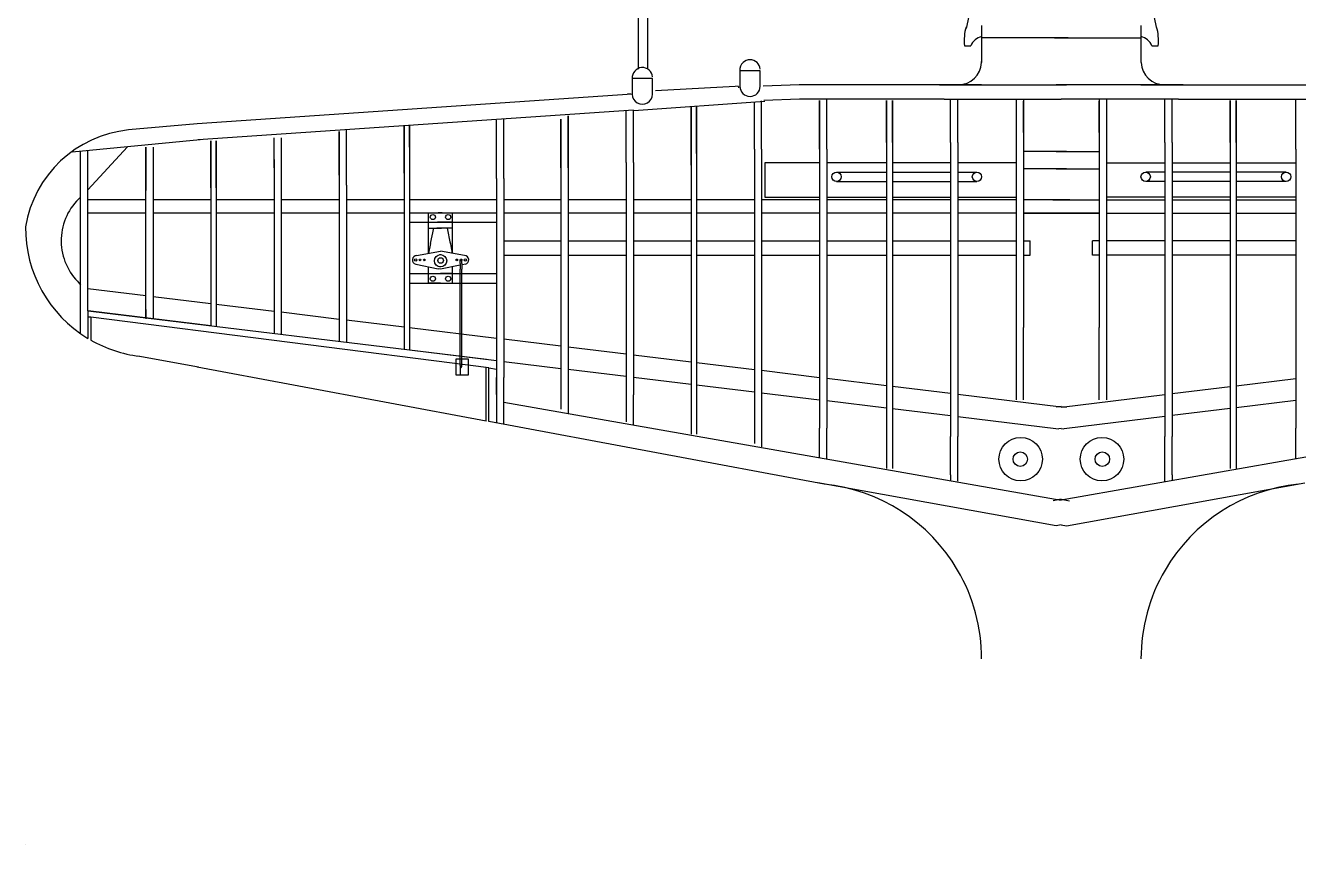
# Model space of a CAD drawing. Extents: x 0 to 123, y 0 to 85.
# Drawn here: x 0 to 44.24, y 0 to 28.46 of the extents above; entities that cross this region are included whole.
import ezdxf

# ---------------------------------------------------------------- set-up
doc = ezdxf.new("R2010")
doc.units = 0
doc.layers.add('LAYER1', color=1, linetype='CONTINUOUS')

msp = doc.modelspace()

# ---------------------------------------------------------------- linework, layer by layer
at = {"layer": 'LAYER1', "color": 7, "linetype": 'CONTINUOUS'}
for points in [[(21.3031, 27.1706), (21.3031, 30.6278)], [(21.6283, 26.9417), (21.6283, 30.6278)], [(33.0116, 29.8689), (32.6864, 28.3511)], [(38.9821, 29.8689), (39.3073, 28.3511)], [(33.2285, 28.4595), (33.2285, 27.1706)], [(38.7652, 28.4595), (38.7652, 27.1706)], [(35.9968, 28.0259), (33.2285, 28.0259)], [(35.7645, 28.0259), (35.7645, 28.0259)], [(35.7645, 28.0259), (35.7645, 28.0259)], [(35.7645, 28.0259), (35.9968, 28.0259)], [(35.9968, 28.0259), (38.7652, 28.0259)], [(36.2292, 28.0259), (35.9968, 28.0259)], [(36.2292, 28.0259), (36.2292, 28.0259)], [(36.2292, 28.0259), (36.2292, 28.0259)], [(32.6322, 27.7548), (32.849, 27.7548)], [(39.1447, 27.7548), (39.3615, 27.7548)], [(21.3031, 26.9417), (21.3031, 27.1706)], [(21.6283, 26.9417), (21.6283, 27.1706)], [(21.7909, 26.0744), (21.7909, 26.6165), (21.0862, 26.6165), (21.0862, 26.0744)], [(25.5312, 26.3455), (25.5312, 26.8875), (24.8265, 26.8875), (24.8265, 26.3455)], [(24.6639, 26.3393), (21.8994, 26.1828)], [(24.7723, 26.3455), (24.6639, 26.3393)], [(31.9275, 26.3997), (26.8863, 26.3997), (25.6396, 26.3517)], [(31.7649, 26.3997), (35.993, 26.3997)], [(33.2285, 26.3997), (31.9275, 26.3997)], [(35.9968, 26.3997), (35.8188, 26.3997)], [(35.9968, 26.3997), (36.1749, 26.3997)], [(40.2288, 26.3997), (36.0007, 26.3997)], [(38.7652, 26.3997), (40.0662, 26.3997)], [(40.0662, 26.3997), (45.1074, 26.3997), (46.3541, 26.3517)], [(21.0862, 26.0744), (5.9627, 25.0445)], [(21.0321, 26.0744), (20.9236, 26.0683)], [(21.1404, 25.5014), (25.6938, 25.8266)], [(25.3299, 24.1621), (25.3299, 25.8007)], [(25.3299, 24.1621), (25.3299, 25.8007)], [(25.5816, 24.1621), (25.5816, 25.8458)], [(25.5816, 24.1621), (25.5816, 25.8458)], [(31.9275, 25.8963), (26.896, 25.8964), (25.6589, 25.8488)], [(27.595, 24.1621), (27.595, 25.8576), (27.595, 24.1621)], [(27.8467, 24.1621), (27.8467, 25.8963)], [(27.8467, 24.1621), (27.8467, 25.8963)], [(29.9259, 24.3941), (29.9259, 25.8576), (29.9259, 24.3941)], [(30.135, 24.3941), (30.135, 25.8576), (30.135, 24.3941)], [(31.9275, 25.8963), (35.9968, 25.8963)], [(32.1484, 25.8266), (32.1484, 25.8963)], [(32.1484, 24.3941), (32.1484, 25.8266)], [(32.1484, 24.3941), (32.1484, 25.8266)], [(32.4, 24.3941), (32.4, 25.8266)], [(32.4, 24.3941), (32.4001, 25.8266)], [(32.4001, 25.8266), (32.4001, 25.8963)], [(34.4287, 25.8963), (34.4287, 24.7422)], [(34.4287, 25.8576), (34.4287, 24.7422)], [(34.6804, 25.8963), (34.6804, 24.7422)], [(34.6804, 24.7422), (34.6804, 25.8266)], [(40.0662, 25.8963), (35.9968, 25.8963)], [(37.3133, 25.8963), (37.3133, 24.7422)], [(37.3133, 24.7422), (37.3133, 25.8266)], [(37.565, 25.8963), (37.565, 24.7422)], [(37.565, 25.8576), (37.565, 24.7422)], [(39.5936, 25.8266), (39.5936, 25.8963)], [(39.5937, 24.3941), (39.5936, 25.8266)], [(39.5937, 24.3941), (39.5937, 25.8266)], [(39.8454, 24.3941), (39.8453, 25.8266)], [(39.8454, 25.8266), (39.8454, 25.8963)], [(39.8454, 24.3941), (39.8454, 25.8266)], [(40.0662, 25.8963), (45.0977, 25.8964), (46.3348, 25.8488)], [(41.8587, 24.3941), (41.8587, 25.8576), (41.8587, 24.3941)], [(42.0678, 24.3941), (42.0678, 25.8576), (42.0678, 24.3941)], [(44.147, 24.1621), (44.147, 25.8964)], [(44.147, 24.1621), (44.147, 25.8964)], [(21.1244, 25.5148), (6.0008, 24.4849)], [(18.86, 23.5123), (18.86, 25.3155)], [(18.86, 25.3155), (18.86, 23.5123)], [(20.8734, 23.6979), (20.8734, 25.4977)], [(20.8734, 23.6979), (20.8734, 25.4977)], [(21.125, 23.6979), (21.125, 25.5003)], [(21.125, 23.6979), (21.125, 25.5003)], [(23.1384, 23.6051), (23.1384, 25.6408), (23.1384, 23.6051)], [(23.3166, 24.0146), (23.3166, 25.6408), (23.3166, 23.6051)], [(5.9627, 25.0445), (3.5776, 24.8277)], [(11.1511, 22.9089), (11.1511, 24.8356)], [(11.1511, 22.9089), (11.1511, 24.8356)], [(13.1645, 24.9903), (13.1645, 23.3266)], [(13.1645, 23.3266), (13.1645, 24.9728)], [(13.3426, 24.2314), (13.3425, 24.9903), (13.3425, 23.3266)], [(16.3703, 23.141), (16.3703, 25.1723)], [(16.622, 23.141), (16.622, 25.2082)], [(18.6083, 23.5123), (18.6083, 25.2071), (18.6083, 23.5123)], [(6.0711, 24.487), (1.6262, 24.0533)], [(6.4467, 22.8161), (6.4467, 24.4482), (6.4467, 22.8161)], [(6.6249, 22.8161), (6.6248, 24.4482), (6.6249, 22.8161)], [(8.6382, 23.5123), (8.6382, 24.5567)], [(8.8898, 24.5567), (8.8898, 23.5123)], [(10.9032, 23.2557), (10.9032, 24.7735), (10.9032, 22.9089)], [(29.9259, 24.3941), (29.9259, 14.6007)], [(30.135, 24.3941), (30.135, 14.6007)], [(32.1484, 24.3941), (32.1484, 14.183)], [(32.4, 24.3941), (32.4, 14.183)], [(34.4287, 24.7422), (34.4287, 17.9658)], [(34.6804, 24.7422), (34.6804, 17.9658)], [(37.3133, 24.7422), (37.3133, 17.9658)], [(37.565, 24.7422), (37.565, 17.9658)], [(39.5937, 24.3941), (39.5937, 14.183)], [(39.8454, 24.3941), (39.8454, 14.183)], [(41.8587, 24.3941), (41.8587, 14.6007)], [(42.0678, 24.3941), (42.0678, 14.6007)], [(1.9166, 17.7517), (1.9166, 24.0816)], [(2.1682, 22.7464), (3.5507, 24.2411)], [(2.1682, 18.5419), (2.1682, 24.1062)], [(4.1816, 22.7232), (4.1817, 24.2314), (4.1816, 22.7232)], [(4.4333, 24.2314), (4.4333, 22.7232)], [(25.3299, 24.1621), (25.3299, 14.8328)], [(25.5816, 24.1621), (25.5816, 14.8328)], [(27.595, 24.1621), (27.595, 14.4615)], [(27.8467, 24.1621), (27.8467, 14.4615)], [(35.993, 24.0843), (34.6921, 24.0843)], [(35.8188, 24.0843), (35.9968, 24.0843)], [(36.1749, 24.0843), (35.9968, 24.0843)], [(36.0007, 24.0843), (37.3016, 24.0843)], [(44.147, 24.1621), (44.147, 14.4615)], [(8.6382, 23.7978), (8.6382, 23.5123)], [(8.6382, 23.7978), (8.6382, 17.7564)], [(8.8898, 23.5123), (8.8898, 17.7258)], [(18.6083, 23.5123), (18.6083, 16.086)], [(18.86, 23.5123), (18.86, 16.086)], [(20.8734, 23.6979), (20.8734, 15.6218)], [(21.125, 23.6979), (21.1251, 15.6218)], [(23.1384, 23.6051), (23.1384, 15.1113)], [(23.3166, 23.6051), (23.3166, 14.2575)], [(27.595, 23.6893), (25.6938, 23.6893), (25.6938, 22.4968), (27.595, 22.4968)], [(29.9259, 23.6894), (27.8467, 23.6893)], [(32.1484, 23.6894), (30.135, 23.6894)], [(34.4287, 23.6894), (32.4, 23.6894)], [(35.993, 23.4725), (34.692, 23.4725)], [(35.8188, 23.4725), (35.9968, 23.4725)], [(36.1749, 23.4725), (35.9968, 23.4725)], [(36.0007, 23.4725), (37.3017, 23.4725)], [(37.565, 23.6894), (39.5937, 23.6894)], [(39.8454, 23.6894), (41.8587, 23.6894)], [(42.0678, 23.6894), (44.147, 23.6893)], [(13.1645, 23.3266), (13.1645, 17.2069)], [(13.3425, 23.3266), (13.3425, 17.1853)], [(16.3703, 23.141), (16.3703, 16.2252)], [(16.622, 23.141), (16.622, 16.2252)], [(28.1873, 23.3641), (29.9259, 23.3641)], [(28.1873, 23.0389), (29.9259, 23.0389)], [(30.135, 23.3641), (32.1484, 23.3641)], [(30.135, 23.0389), (32.1484, 23.0389)], [(32.4, 23.3641), (33.0658, 23.3641)], [(32.4, 23.0389), (33.0658, 23.0389)], [(39.5937, 23.3641), (38.9279, 23.3641)], [(39.5937, 23.0389), (38.9279, 23.0389)], [(41.8587, 23.3641), (39.8454, 23.3641)], [(41.8587, 23.0389), (39.8454, 23.0389)], [(43.8064, 23.3641), (42.0678, 23.3641)], [(43.8064, 23.0389), (42.0678, 23.0389)], [(4.1816, 18.2974), (4.1816, 22.7232)], [(4.4333, 22.7232), (4.4333, 18.5924)], [(6.4467, 22.8161), (6.4467, 18.0225)], [(6.6249, 22.8161), (6.6249, 18.0008)], [(10.9032, 22.9089), (10.9032, 17.4814)], [(11.1511, 22.9089), (11.1511, 17.4513)], [(4.1816, 22.4039), (2.1682, 22.4039)], [(6.4467, 22.4039), (4.4333, 22.4039)], [(8.6382, 22.4039), (6.6249, 22.4039)], [(10.9032, 22.4039), (8.8898, 22.4039)], [(13.1645, 22.4039), (11.1511, 22.4039)], [(16.3703, 22.4039), (13.3425, 22.4039)], [(18.6083, 22.4039), (16.622, 22.4039)], [(20.8734, 22.4039), (18.86, 22.4039)], [(23.1384, 22.4039), (21.125, 22.4039)], [(25.3299, 22.4039), (23.3166, 22.4039)], [(27.595, 22.4039), (25.5816, 22.4039)], [(27.8467, 22.4968), (29.9259, 22.4968)], [(29.9259, 22.4039), (27.8467, 22.4039)], [(30.135, 22.4968), (32.1484, 22.4968)], [(32.1484, 22.4039), (30.135, 22.4039)], [(32.4, 22.4968), (34.4287, 22.4968)], [(34.4287, 22.4039), (32.4, 22.4039)], [(35.9968, 22.4039), (34.6804, 22.4039)], [(35.7065, 22.4039), (35.9968, 22.4039)], [(36.2872, 22.4039), (35.9968, 22.4039)], [(35.9968, 22.4039), (37.3133, 22.4039)], [(39.5937, 22.4968), (37.565, 22.4968)], [(37.565, 22.4039), (39.5937, 22.4039)], [(41.8587, 22.4968), (39.8454, 22.4968)], [(39.8454, 22.4039), (41.8587, 22.4039)], [(44.147, 22.4968), (42.0678, 22.4968)], [(42.0678, 22.4039), (44.147, 22.4039)], [(4.1816, 21.9393), (2.1682, 21.9393)], [(6.4467, 21.9393), (4.4333, 21.9393)], [(8.6382, 21.9393), (6.6249, 21.9393)], [(10.9032, 21.9393), (8.8898, 21.9393)], [(13.1645, 21.9393), (11.1511, 21.9393)], [(16.3703, 21.9393), (13.3425, 21.9393)], [(14.0096, 20.5523), (14.0096, 21.9393)], [(14.483, 21.9489), (14.3433, 21.9489)], [(14.84, 20.5523), (14.84, 21.9393)], [(18.6083, 21.9393), (16.622, 21.9393)], [(20.8734, 21.9393), (18.86, 21.9393)], [(23.1384, 21.9393), (21.125, 21.9393)], [(25.3299, 21.9393), (23.3166, 21.9393)], [(27.595, 21.9393), (25.5816, 21.9393)], [(29.9259, 21.9393), (27.8467, 21.9393)], [(32.1484, 21.9393), (30.135, 21.9393)], [(34.4287, 21.9393), (32.4, 21.9393)], [(34.6804, 21.9393), (35.9968, 21.9393)], [(35.9968, 21.9393), (34.6804, 21.9393)], [(35.9968, 21.9393), (35.8149, 21.9393), (35.9968, 21.9393)], [(35.9968, 21.9393), (36.1788, 21.9393), (35.9968, 21.9393)], [(37.3133, 21.9393), (35.9968, 21.9393)], [(35.9968, 21.9393), (37.3133, 21.9393)], [(37.565, 21.9393), (39.5937, 21.9393)], [(39.8454, 21.9393), (41.8587, 21.9393)], [(42.0678, 21.9393), (44.147, 21.9393)], [(13.3425, 21.6232), (16.3703, 21.6232)], [(14.0096, 21.6232), (14.3963, 21.6232)], [(14.0096, 21.4134), (14.3963, 21.4134)], [(14.0393, 21.415), (14.4558, 21.415)], [(14.0773, 20.8795), (14.1881, 21.415)], [(14.4947, 21.4134), (14.2968, 21.4134)], [(14.5296, 21.6229), (14.32, 21.6229)], [(14.8103, 21.415), (14.3938, 21.415)], [(14.84, 21.6232), (14.4533, 21.6232)], [(14.84, 21.4134), (14.4533, 21.4134)], [(14.7723, 20.8795), (14.6615, 21.415)], [(14.0773, 20.8795), (14.0096, 20.5523)], [(14.7583, 20.9188), (14.7976, 20.7618)], [(14.84, 20.5523), (14.7878, 20.8047)], [(16.622, 20.979), (18.6083, 20.979)], [(18.86, 20.979), (20.8734, 20.979)], [(21.125, 20.979), (23.1384, 20.979)], [(23.3166, 20.979), (25.3299, 20.979)], [(25.5816, 20.979), (27.595, 20.979)], [(27.8467, 20.979), (29.9259, 20.979)], [(30.135, 20.979), (32.1484, 20.979)], [(32.4, 20.979), (34.4287, 20.979)], [(34.6804, 20.979), (34.9089, 20.979)], [(34.9089, 20.4757), (34.9089, 20.979)], [(37.0848, 20.4757), (37.0848, 20.979)], [(37.3133, 20.979), (37.0848, 20.979)], [(39.5937, 20.979), (37.565, 20.979)], [(41.8587, 20.979), (39.8454, 20.979)], [(44.147, 20.979), (42.0678, 20.979)], [(13.5931, 20.4631), (14.426, 20.6118)], [(14.4481, 20.4938), (14.3899, 20.4938)], [(15.2565, 20.4631), (14.4235, 20.6118)], [(16.622, 20.4757), (18.6083, 20.4757)], [(18.86, 20.4757), (20.8734, 20.4757)], [(21.125, 20.4757), (23.1384, 20.4757)], [(23.3166, 20.4757), (25.3299, 20.4757)], [(25.5816, 20.4757), (27.595, 20.4757)], [(27.8467, 20.4757), (29.9259, 20.4757)], [(30.135, 20.4757), (32.1484, 20.4757)], [(32.4, 20.4757), (34.4287, 20.4757)], [(34.6804, 20.4757), (34.9089, 20.4757)], [(37.3133, 20.4757), (37.0848, 20.4757)], [(39.5937, 20.4757), (37.565, 20.4757)], [(41.8587, 20.4757), (39.8454, 20.4757)], [(44.147, 20.4757), (42.0678, 20.4757)], [(13.5634, 20.1656), (14.3433, 20.0049)], [(14.426, 19.5111), (14.0096, 19.5111), (14.0096, 20.0763)], [(14.4197, 19.9921), (14.3433, 20.0049)], [(14.4364, 20.0747), (14.3899, 20.0747)], [(14.4235, 19.5111), (14.84, 19.5111), (14.84, 20.0763)], [(15.1077, 20.1253), (14.4248, 19.9931)], [(15.1077, 20.1937), (15.1077, 20.3143)], [(15.1077, 20.1937), (15.1077, 19.9941)], [(15.1077, 16.6425), (15.1077, 19.9941)], [(15.1672, 20.1937), (15.1672, 20.3143)], [(15.1672, 20.1937), (15.1672, 19.9941)], [(15.316, 20.1656), (15.1672, 20.1368)], [(15.1672, 16.6425), (15.1672, 19.9941)], [(1.8081, 19.5697), (1.9166, 19.4304)], [(13.3425, 19.8384), (16.3703, 19.8384)], [(13.3425, 19.5111), (16.3703, 19.5111)], [(14.0096, 19.8384), (14.426, 19.8384)], [(14.84, 19.8384), (14.4235, 19.8384)], [(4.1816, 19.0643), (2.1682, 19.3087)], [(6.4467, 18.7893), (4.4333, 19.0337)], [(4.1817, 18.5924), (4.1816, 18.2687)], [(4.4333, 18.5924), (4.4333, 18.2687)], [(8.6382, 18.5232), (6.6249, 18.7676)], [(2.1682, 18.5419), (2.1682, 17.5874)], [(2.2767, 18.5287), (2.1682, 18.5287)], [(2.2767, 18.3243), (2.1682, 18.3243)], [(6.4467, 18.0225), (2.2767, 18.5287)], [(2.2767, 18.5287), (16.0156, 16.8607)], [(16.0993, 16.5606), (2.2767, 18.3243)], [(2.2767, 18.3243), (2.2767, 17.5237)], [(10.9032, 18.2482), (8.8898, 18.4927)], [(13.1645, 17.9737), (11.1511, 18.2181)], [(16.3703, 17.5845), (13.3425, 17.9521)], [(34.4287, 17.9658), (34.4288, 15.45)], [(34.4287, 17.9658), (34.4287, 17.293)], [(34.6804, 15.45), (34.6804, 17.9658)], [(37.3133, 15.45), (37.3133, 17.9658)], [(37.565, 17.9658), (37.5649, 15.45)], [(37.565, 17.9658), (37.565, 17.293)], [(18.6083, 17.3128), (16.622, 17.554)], [(20.8734, 17.0378), (18.86, 17.2822)], [(6.0169, 16.5883), (3.9029, 16.9678)], [(13.3425, 17.1853), (16.3703, 16.8177)], [(15.3946, 16.3173), (15.3946, 16.8594), (14.9609, 16.8594), (14.9609, 16.3173), (15.3946, 16.3173)], [(23.1384, 16.7628), (21.125, 17.0073)], [(16.0064, 14.7145), (5.9627, 16.5883)], [(15.1077, 16.6425), (15.1077, 16.3173)], [(16.0064, 14.7145), (16.0064, 16.5711)], [(16.0993, 14.6972), (16.0993, 16.5606), (16.0993, 16.5606)], [(16.0993, 16.5606), (16.3703, 16.5142)], [(16.622, 16.7871), (18.6083, 16.546)], [(18.86, 16.5154), (20.8734, 16.271)], [(25.3299, 16.4968), (23.3166, 16.7412)], [(27.595, 16.2218), (25.5816, 16.4662)], [(16.3703, 16.2252), (16.3703, 14.6601)], [(16.3703, 15.632), (16.3703, 16.2252)], [(16.622, 14.5997), (16.622, 16.2252)], [(18.6083, 16.086), (18.6083, 15.1248)], [(18.86, 16.086), (18.86, 14.9774)], [(21.125, 16.2404), (23.1384, 15.996)], [(23.3166, 15.9744), (25.3299, 15.7299)], [(29.9259, 15.9388), (27.8467, 16.1912)], [(42.0678, 15.9388), (44.147, 16.1912)], [(20.8734, 15.6218), (20.8734, 14.6911)], [(21.1251, 14.5827), (21.1251, 15.6218)], [(25.5816, 15.6994), (27.595, 15.4549)], [(32.1484, 15.6689), (30.135, 15.9134)], [(35.993, 15.2022), (32.4, 15.6384)], [(36.0007, 15.2022), (39.5937, 15.6384)], [(39.8454, 15.6689), (41.8587, 15.9134)], [(16.622, 15.3709), (35.9968, 11.9643)], [(23.1384, 15.1113), (23.1384, 14.2575)], [(23.3166, 15.1113), (23.3166, 14.2575)], [(27.8467, 15.4244), (29.9259, 15.1719)], [(30.135, 15.1465), (32.1484, 14.9021)], [(35.9968, 15.2238), (35.8188, 15.2022)], [(55.3717, 15.3709), (35.9968, 11.9643)], [(35.9968, 15.2238), (36.175, 15.2022)], [(41.8587, 15.1465), (39.8454, 14.9021)], [(44.147, 15.4244), (42.0678, 15.1719)], [(27.7536, 12.5229), (16.0993, 14.6972)], [(25.3299, 14.8328), (25.3299, 13.9322)], [(25.5816, 14.8328), (25.5816, 13.8238)], [(29.9259, 14.6007), (29.9259, 13.0649)], [(30.135, 14.6007), (30.135, 13.0649)], [(32.4, 14.8716), (35.9012, 14.4465)], [(39.5937, 14.8716), (36.0925, 14.4465)], [(41.8587, 14.6007), (41.8587, 13.0649)], [(42.0678, 14.6007), (42.0678, 13.0649)], [(27.595, 13.4416), (27.595, 14.4615)], [(27.8467, 13.3902), (27.8467, 14.4615)], [(32.1484, 12.8481), (32.1484, 14.183)], [(32.4, 12.6313), (32.4, 14.183)], [(35.9968, 14.457), (35.9105, 14.4465)], [(35.9968, 14.457), (36.0832, 14.4465)], [(39.5937, 12.6313), (39.5937, 14.183)], [(39.8454, 12.8481), (39.8454, 14.183)], [(44.147, 13.3902), (44.147, 14.4615)], [(32.1484, 12.8481), (32.1419, 12.6421)], [(39.8454, 12.8481), (39.8518, 12.6421)], [(35.8187, 11.0786), (27.5399, 12.5627)], [(36.175, 11.0786), (44.4538, 12.5627)], [(35.9968, 11.9963), (35.7103, 11.9459)], [(35.9968, 11.9963), (36.2834, 11.9459)], [(35.9968, 11.109), (35.8187, 11.0786)], [(35.9968, 11.109), (36.175, 11.0786)], [(0, 0), (0, 0), (0, 0), (0, 0), (0, 0), (0, 0), (0, 0), (0, 0), (0, 0), (0, 0), (0, 0), (0, 0), (0, 0), (0, 0), (0, 0), (0, 0), (0, 0), (0, 0), (0, 0), (0, 0), (0, 0), (0, 0), (0, 0), (0, 0), (0, 0), (0, 0), (0, 0), (0, 0), (0, 0), (0, 0), (0, 0), (0, 0), (0, 0), (0, 0), (0, 0), (0, 0), (0, 0), (0, 0), (0, 0), (0, 0), (0, 0)]]:
    msp.add_lwpolyline(points, dxfattribs=at)
for centre, radius in [((28.1873, 23.2015), 0.1626), ((33.0658, 23.2015), 0.1626), ((38.9279, 23.2015), 0.1626), ((43.8064, 23.2015), 0.1626), ((14.1583, 21.8017), 0.0892), ((14.6913, 21.8017), 0.0892), ((13.5634, 20.3143), 0.0421), ((14.4235, 20.2846), 0.2145), ((14.426, 20.2846), 0.2145), ((14.426, 20.2916), 0.0962), ((15.2862, 20.3143), 0.0421), ((13.7121, 20.3143), 0.0297), ((13.8608, 20.3143), 0.0298), ((14.9887, 20.3143), 0.0298), ((15.1375, 20.3143), 0.0297), ((14.1583, 19.6599), 0.0892), ((14.6913, 19.6599), 0.0892), ((34.5836, 13.3902), 0.755), ((37.4101, 13.3902), 0.755), ((34.572, 13.3902), 0.2517), ((37.4217, 13.3902), 0.2517)]:
    msp.add_circle(centre, radius, dxfattribs=at)
for centre, radius, start, end in [((34.2855, 27.9445), 1.6641, 163.9259, 186.5458), ((37.7082, 27.9445), 1.6641, -6.5457, 16.0741), ((33.333, 27.5612), 0.5213, 101.5689, 158.1988), ((38.6607, 27.5612), 0.5213, 21.8013, 78.4311), ((21.4386, 26.6436), 0.3534, 4.4009, 184.399), ((25.1788, 26.9146), 0.3534, 133.582, 184.3977), ((25.1788, 26.9146), 0.3534, 46.4124, 133.582), ((25.1788, 26.9146), 0.3534, 4.4006, 46.4124), ((32.4154, 27.2128), 0.8131, -90, -2.9718), ((32.4154, 27.2128), 0.8131, -2.9718, 0), ((39.5783, 27.2128), 0.8131, 180, 182.9718), ((39.5783, 27.2128), 0.8131, 182.9718, -90), ((25.1246, 26.3726), 0.3534, 184.3975, 193.302), ((25.1788, 26.3455), 0.3523, 180, 0), ((21.4386, 26.0744), 0.3523, 179.9997, 0.0003), ((3.9943, 20.7995), 4.0497, 95.9063, 170.514), ((3.2777, 20.9808), 2.0374, 131.9174, 223.8393), ((4.5039, 21.4384), 4.504, 179.638, 238.7633), ((13.5948, 20.3127), 0.1504, 90.6322, 257.9494), ((15.2548, 20.3127), 0.1504, -77.9495, 89.3718), ((4.5039, 21.4384), 4.504, 240.3631, 263.0265), ((15.0951, 16.6299), 0.0732, -80.085, 9.9152), ((27.1283, 6.4548), 6.1002, 30.3329, 84.1159), ((44.8654, 6.4548), 6.1002, 95.884, 149.6671), ((27.1283, 6.4548), 6.1002, -0.0285, 30.3329), ((44.8654, 6.4548), 6.1002, 149.6671, 180.0286)]:
    msp.add_arc(centre, radius, start, end, dxfattribs=at)

doc.saveas('drawing.dxf')
